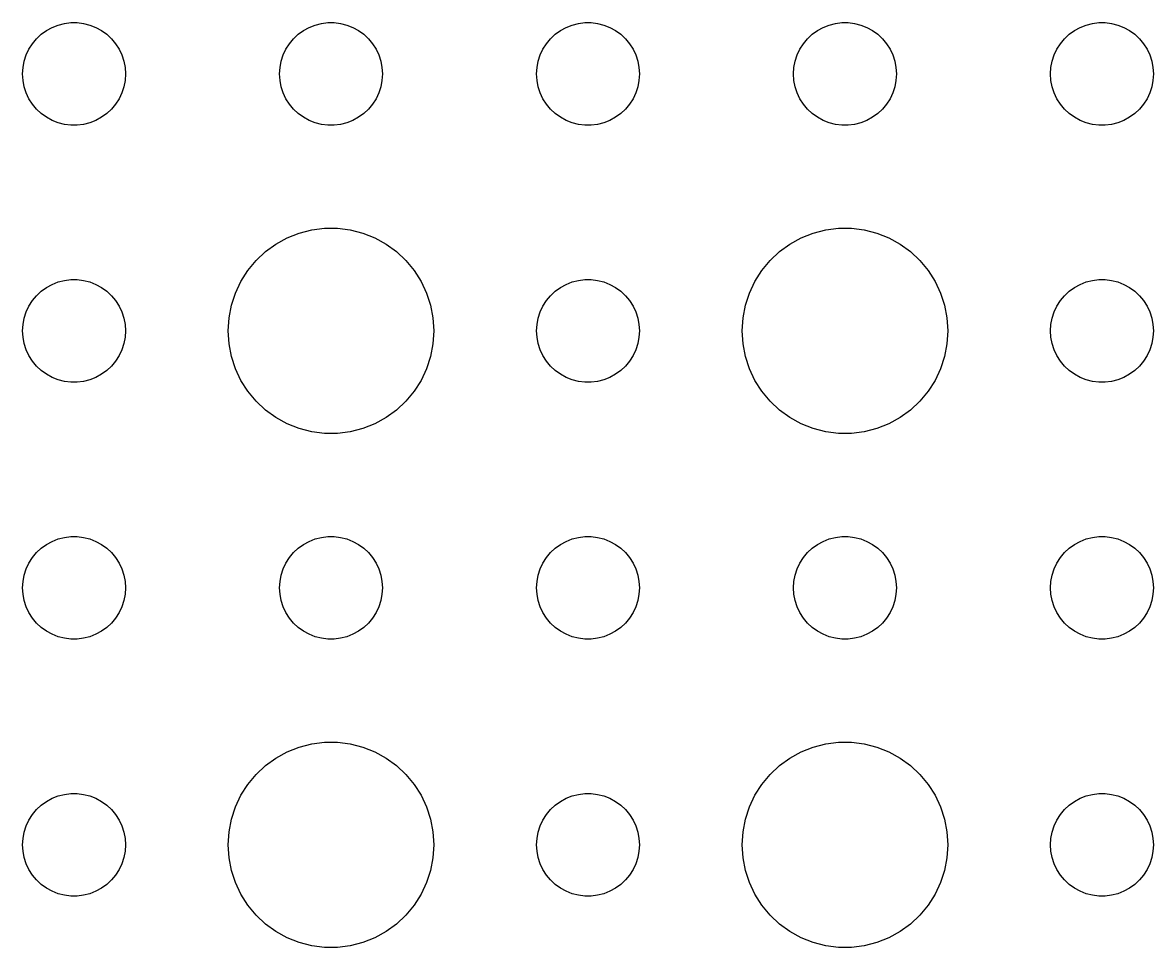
# Model space of a CAD drawing. Header units: metres. Extents: x -134 to 134, y 176 to 508.
# Drawn here: x -1.5 to 31.5, y 453.01 to 480 of the extents above; entities that cross this region are included whole.
import ezdxf

# ---------------------------------------------------------------- set-up
doc = ezdxf.new("R2010")
doc.units = ezdxf.units.M

msp = doc.modelspace()

# ---------------------------------------------------------------- linework, layer by layer
for p, q in [((-0.80373, 479.766), (-0.63866, 479.857)), ((-0.63866, 479.857), (-0.46352, 479.927)), ((-0.46352, 479.927), (-0.28107, 479.973)), ((-0.28107, 479.973), (-0.09418, 479.997)), ((-0.09418, 479.997), (0.09418, 479.997)), ((0.09418, 479.997), (0.28107, 479.973)), ((0.28107, 479.973), (0.46352, 479.927)), ((0.46352, 479.927), (0.63866, 479.857)), ((0.63866, 479.857), (0.80373, 479.766)), ((6.69626, 479.766), (6.86133, 479.857)), ((6.86133, 479.857), (7.03647, 479.927)), ((7.03647, 479.927), (7.21892, 479.973)), ((7.21892, 479.973), (7.40581, 479.997)), ((7.40581, 479.997), (7.59418, 479.997)), ((7.59418, 479.997), (7.78107, 479.973)), ((7.78107, 479.973), (7.96352, 479.927)), ((7.96352, 479.927), (8.13866, 479.857)), ((8.13866, 479.857), (8.30373, 479.766)), ((14.1963, 479.766), (14.3613, 479.857)), ((14.3613, 479.857), (14.5365, 479.927)), ((14.5365, 479.927), (14.7189, 479.973)), ((14.7189, 479.973), (14.9058, 479.997)), ((14.9058, 479.997), (15.0942, 479.997)), ((15.0942, 479.997), (15.2811, 479.973)), ((15.2811, 479.973), (15.4635, 479.927)), ((15.4635, 479.927), (15.6387, 479.857)), ((15.6387, 479.857), (15.8037, 479.766)), ((21.6963, 479.766), (21.8613, 479.857)), ((21.8613, 479.857), (22.0365, 479.927)), ((22.0365, 479.927), (22.2189, 479.973)), ((22.2189, 479.973), (22.4058, 479.997)), ((22.4058, 479.997), (22.5942, 479.997)), ((22.5942, 479.997), (22.7811, 479.973)), ((22.7811, 479.973), (22.9635, 479.927)), ((22.9635, 479.927), (23.1387, 479.857)), ((23.1387, 479.857), (23.3037, 479.766)), ((29.1963, 479.766), (29.3613, 479.857)), ((29.3613, 479.857), (29.5365, 479.927)), ((29.5365, 479.927), (29.7189, 479.973)), ((29.7189, 479.973), (29.9058, 479.997)), ((29.9058, 479.997), (30.0942, 479.997)), ((30.0942, 479.997), (30.2811, 479.973)), ((30.2811, 479.973), (30.4635, 479.927)), ((30.4635, 479.927), (30.6387, 479.857)), ((30.6387, 479.857), (30.8037, 479.766)), ((-1.21352, 479.382), (-1.09344, 479.527)), ((-1.09344, 479.527), (-0.95613, 479.656)), ((-0.95613, 479.656), (-0.80373, 479.766)), ((0.80373, 479.766), (0.95613, 479.656)), ((0.95613, 479.656), (1.09344, 479.527)), ((1.09344, 479.527), (1.21352, 479.382)), ((6.28647, 479.382), (6.40654, 479.527)), ((6.40654, 479.527), (6.54385, 479.656)), ((6.54385, 479.656), (6.69626, 479.766)), ((8.30373, 479.766), (8.45613, 479.656)), ((8.45613, 479.656), (8.59344, 479.527)), ((8.59344, 479.527), (8.71352, 479.382)), ((13.7865, 479.382), (13.9065, 479.527)), ((13.9065, 479.527), (14.0439, 479.656)), ((14.0439, 479.656), (14.1963, 479.766)), ((15.8037, 479.766), (15.9561, 479.656)), ((15.9561, 479.656), (16.0934, 479.527)), ((16.0934, 479.527), (16.2135, 479.382)), ((21.2865, 479.382), (21.4065, 479.527)), ((21.4065, 479.527), (21.5439, 479.656)), ((21.5439, 479.656), (21.6963, 479.766)), ((23.3037, 479.766), (23.4561, 479.656)), ((23.4561, 479.656), (23.5934, 479.527)), ((23.5934, 479.527), (23.7135, 479.382)), ((28.7865, 479.382), (28.9065, 479.527)), ((28.9065, 479.527), (29.0439, 479.656)), ((29.0439, 479.656), (29.1963, 479.766)), ((30.8037, 479.766), (30.9561, 479.656)), ((30.9561, 479.656), (31.0934, 479.527)), ((31.0934, 479.527), (31.2135, 479.382)), ((-1.39465, 479.052), (-1.31445, 479.223)), ((-1.31445, 479.223), (-1.21352, 479.382)), ((1.21352, 479.382), (1.31445, 479.223)), ((1.31445, 479.223), (1.39465, 479.052)), ((6.10533, 479.052), (6.18553, 479.223)), ((6.18553, 479.223), (6.28647, 479.382)), ((8.71352, 479.382), (8.81445, 479.223)), ((8.81445, 479.223), (8.89465, 479.052)), ((13.6053, 479.052), (13.6855, 479.223)), ((13.6855, 479.223), (13.7865, 479.382)), ((16.2135, 479.382), (16.3145, 479.223)), ((16.3145, 479.223), (16.3947, 479.052)), ((21.1053, 479.052), (21.1855, 479.223)), ((21.1855, 479.223), (21.2865, 479.382)), ((23.7135, 479.382), (23.8145, 479.223)), ((23.8145, 479.223), (23.8947, 479.052)), ((28.6053, 479.052), (28.6855, 479.223)), ((28.6855, 479.223), (28.7865, 479.382)), ((31.2135, 479.382), (31.3145, 479.223)), ((31.3145, 479.223), (31.3947, 479.052)), ((-1.48816, 478.688), (-1.45287, 478.873)), ((-1.45287, 478.873), (-1.39465, 479.052)), ((1.39465, 479.052), (1.45287, 478.873)), ((1.45287, 478.873), (1.48816, 478.688)), ((6.01183, 478.688), (6.04712, 478.873)), ((6.04712, 478.873), (6.10533, 479.052)), ((8.89465, 479.052), (8.95287, 478.873)), ((8.95287, 478.873), (8.98816, 478.688)), ((13.5118, 478.688), (13.5471, 478.873)), ((13.5471, 478.873), (13.6053, 479.052)), ((16.3947, 479.052), (16.4529, 478.873)), ((16.4529, 478.873), (16.4882, 478.688)), ((21.0118, 478.688), (21.0471, 478.873)), ((21.0471, 478.873), (21.1053, 479.052)), ((23.8947, 479.052), (23.9529, 478.873)), ((23.9529, 478.873), (23.9882, 478.688)), ((28.5118, 478.688), (28.5471, 478.873)), ((28.5471, 478.873), (28.6053, 479.052)), ((31.3947, 479.052), (31.4529, 478.873)), ((31.4529, 478.873), (31.4882, 478.688)), ((-1.5, 478.5), (-1.48816, 478.688)), ((-1.48816, 478.312), (-1.5, 478.5)), ((1.48816, 478.688), (1.5, 478.5)), ((1.5, 478.5), (1.48816, 478.312)), ((6, 478.5), (6.01183, 478.688)), ((6.01183, 478.312), (6, 478.5)), ((8.98816, 478.688), (9, 478.5)), ((9, 478.5), (8.98816, 478.312)), ((13.5, 478.5), (13.5118, 478.688)), ((13.5118, 478.312), (13.5, 478.5)), ((16.4882, 478.688), (16.5, 478.5)), ((16.5, 478.5), (16.4882, 478.312)), ((21, 478.5), (21.0118, 478.688)), ((21.0118, 478.312), (21, 478.5)), ((23.9882, 478.688), (24, 478.5)), ((24, 478.5), (23.9882, 478.312)), ((28.5, 478.5), (28.5118, 478.688)), ((28.5118, 478.312), (28.5, 478.5)), ((31.4882, 478.688), (31.5, 478.5)), ((31.5, 478.5), (31.4882, 478.312)), ((-1.45287, 478.127), (-1.48816, 478.312)), ((1.48816, 478.312), (1.45287, 478.127)), ((6.04712, 478.127), (6.01183, 478.312)), ((8.98816, 478.312), (8.95287, 478.127)), ((13.5471, 478.127), (13.5118, 478.312)), ((16.4882, 478.312), (16.4529, 478.127)), ((21.0471, 478.127), (21.0118, 478.312)), ((23.9882, 478.312), (23.9529, 478.127)), ((28.5471, 478.127), (28.5118, 478.312)), ((31.4882, 478.312), (31.4529, 478.127)), ((-1.39465, 477.948), (-1.45287, 478.127)), ((-1.31445, 477.777), (-1.39465, 477.948)), ((1.39465, 477.948), (1.31445, 477.777)), ((1.45287, 478.127), (1.39465, 477.948)), ((6.10533, 477.948), (6.04712, 478.127)), ((6.18553, 477.777), (6.10533, 477.948)), ((8.89465, 477.948), (8.81445, 477.777)), ((8.95287, 478.127), (8.89465, 477.948)), ((13.6053, 477.948), (13.5471, 478.127)), ((13.6855, 477.777), (13.6053, 477.948)), ((16.3947, 477.948), (16.3145, 477.777)), ((16.4529, 478.127), (16.3947, 477.948)), ((21.1053, 477.948), (21.0471, 478.127)), ((21.1855, 477.777), (21.1053, 477.948)), ((23.8947, 477.948), (23.8145, 477.777)), ((23.9529, 478.127), (23.8947, 477.948)), ((28.6053, 477.948), (28.5471, 478.127)), ((28.6855, 477.777), (28.6053, 477.948)), ((31.3947, 477.948), (31.3145, 477.777)), ((31.4529, 478.127), (31.3947, 477.948)), ((-1.21352, 477.618), (-1.31445, 477.777)), ((-1.09344, 477.473), (-1.21352, 477.618)), ((1.21352, 477.618), (1.09344, 477.473)), ((1.31445, 477.777), (1.21352, 477.618)), ((6.28647, 477.618), (6.18553, 477.777)), ((6.40654, 477.473), (6.28647, 477.618)), ((8.71352, 477.618), (8.59344, 477.473)), ((8.81445, 477.777), (8.71352, 477.618)), ((13.7865, 477.618), (13.6855, 477.777)), ((13.9065, 477.473), (13.7865, 477.618)), ((16.2135, 477.618), (16.0934, 477.473)), ((16.3145, 477.777), (16.2135, 477.618)), ((21.2865, 477.618), (21.1855, 477.777)), ((21.4065, 477.473), (21.2865, 477.618)), ((23.7135, 477.618), (23.5934, 477.473)), ((23.8145, 477.777), (23.7135, 477.618)), ((28.7865, 477.618), (28.6855, 477.777)), ((28.9065, 477.473), (28.7865, 477.618)), ((31.2135, 477.618), (31.0934, 477.473)), ((31.3145, 477.777), (31.2135, 477.618)), ((-0.95613, 477.344), (-1.09344, 477.473)), ((-0.80373, 477.234), (-0.95613, 477.344)), ((-0.63866, 477.143), (-0.80373, 477.234)), ((0.80373, 477.234), (0.63866, 477.143)), ((0.95613, 477.344), (0.80373, 477.234)), ((1.09344, 477.473), (0.95613, 477.344)), ((6.54385, 477.344), (6.40654, 477.473)), ((6.69626, 477.234), (6.54385, 477.344)), ((6.86133, 477.143), (6.69626, 477.234)), ((8.30373, 477.234), (8.13866, 477.143)), ((8.45613, 477.344), (8.30373, 477.234)), ((8.59344, 477.473), (8.45613, 477.344)), ((14.0439, 477.344), (13.9065, 477.473)), ((14.1963, 477.234), (14.0439, 477.344)), ((14.3613, 477.143), (14.1963, 477.234)), ((15.8037, 477.234), (15.6387, 477.143)), ((15.9561, 477.344), (15.8037, 477.234)), ((16.0934, 477.473), (15.9561, 477.344)), ((21.5439, 477.344), (21.4065, 477.473)), ((21.6963, 477.234), (21.5439, 477.344)), ((21.8613, 477.143), (21.6963, 477.234)), ((23.3037, 477.234), (23.1387, 477.143)), ((23.4561, 477.344), (23.3037, 477.234)), ((23.5934, 477.473), (23.4561, 477.344)), ((29.0439, 477.344), (28.9065, 477.473)), ((29.1963, 477.234), (29.0439, 477.344)), ((29.3613, 477.143), (29.1963, 477.234)), ((30.8037, 477.234), (30.6387, 477.143)), ((30.9561, 477.344), (30.8037, 477.234)), ((31.0934, 477.473), (30.9561, 477.344)), ((-0.46352, 477.073), (-0.63866, 477.143)), ((-0.28107, 477.027), (-0.46352, 477.073)), ((-0.09418, 477.003), (-0.28107, 477.027)), ((0.09418, 477.003), (-0.09418, 477.003)), ((0.28107, 477.027), (0.09418, 477.003)), ((0.46352, 477.073), (0.28107, 477.027)), ((0.63866, 477.143), (0.46352, 477.073)), ((7.03647, 477.073), (6.86133, 477.143)), ((7.21892, 477.027), (7.03647, 477.073)), ((7.40581, 477.003), (7.21892, 477.027)), ((7.59418, 477.003), (7.40581, 477.003)), ((7.78107, 477.027), (7.59418, 477.003)), ((7.96352, 477.073), (7.78107, 477.027)), ((8.13866, 477.143), (7.96352, 477.073)), ((14.5365, 477.073), (14.3613, 477.143)), ((14.7189, 477.027), (14.5365, 477.073)), ((14.9058, 477.003), (14.7189, 477.027)), ((15.0942, 477.003), (14.9058, 477.003)), ((15.2811, 477.027), (15.0942, 477.003)), ((15.4635, 477.073), (15.2811, 477.027)), ((15.6387, 477.143), (15.4635, 477.073)), ((22.0365, 477.073), (21.8613, 477.143)), ((22.2189, 477.027), (22.0365, 477.073)), ((22.4058, 477.003), (22.2189, 477.027)), ((22.5942, 477.003), (22.4058, 477.003)), ((22.7811, 477.027), (22.5942, 477.003)), ((22.9635, 477.073), (22.7811, 477.027)), ((23.1387, 477.143), (22.9635, 477.073)), ((29.5365, 477.073), (29.3613, 477.143)), ((29.7189, 477.027), (29.5365, 477.073)), ((29.9058, 477.003), (29.7189, 477.027)), ((30.0942, 477.003), (29.9058, 477.003)), ((30.2811, 477.027), (30.0942, 477.003)), ((30.4635, 477.073), (30.2811, 477.027)), ((30.6387, 477.143), (30.4635, 477.073)), ((6.57294, 473.853), (6.93785, 473.947)), ((6.93785, 473.947), (7.31161, 473.994)), ((7.31161, 473.994), (7.68837, 473.994)), ((7.68837, 473.994), (8.06213, 473.947)), ((8.06213, 473.947), (8.42705, 473.853)), ((21.5729, 473.853), (21.9379, 473.947)), ((21.9379, 473.947), (22.3116, 473.994)), ((22.3116, 473.994), (22.6884, 473.994)), ((22.6884, 473.994), (23.0621, 473.947)), ((23.0621, 473.947), (23.427, 473.853)), ((5.89252, 473.533), (6.22266, 473.714)), ((6.22266, 473.714), (6.57294, 473.853)), ((8.42705, 473.853), (8.77733, 473.714)), ((8.77733, 473.714), (9.10747, 473.533)), ((20.8925, 473.533), (21.2227, 473.714)), ((21.2227, 473.714), (21.5729, 473.853)), ((23.427, 473.853), (23.7773, 473.714)), ((23.7773, 473.714), (24.1075, 473.533)), ((5.31308, 473.054), (5.58772, 473.312)), ((5.58772, 473.312), (5.89252, 473.533)), ((9.10747, 473.533), (9.41226, 473.312)), ((9.41226, 473.312), (9.6869, 473.054)), ((20.3131, 473.054), (20.5877, 473.312)), ((20.5877, 473.312), (20.8925, 473.533)), ((24.1075, 473.533), (24.4123, 473.312)), ((24.4123, 473.312), (24.6869, 473.054)), ((5.07294, 472.763), (5.31308, 473.054)), ((9.6869, 473.054), (9.92705, 472.763)), ((20.0729, 472.763), (20.3131, 473.054)), ((24.6869, 473.054), (24.927, 472.763)), ((4.87108, 472.445), (5.07294, 472.763)), ((9.92705, 472.763), (10.1289, 472.445)), ((19.8711, 472.445), (20.0729, 472.763)), ((24.927, 472.763), (25.1289, 472.445)), ((-0.95613, 472.156), (-0.80373, 472.266)), ((-0.80373, 472.266), (-0.63866, 472.357)), ((-0.63866, 472.357), (-0.46352, 472.427)), ((-0.46352, 472.427), (-0.28107, 472.473)), ((-0.28107, 472.473), (-0.09418, 472.497)), ((-0.09418, 472.497), (0.09418, 472.497)), ((0.09418, 472.497), (0.28107, 472.473)), ((0.28107, 472.473), (0.46352, 472.427)), ((0.46352, 472.427), (0.63866, 472.357)), ((0.63866, 472.357), (0.80373, 472.266)), ((0.80373, 472.266), (0.95613, 472.156)), ((4.71066, 472.104), (4.87108, 472.445)), ((10.1289, 472.445), (10.2893, 472.104)), ((14.0439, 472.156), (14.1963, 472.266)), ((14.1963, 472.266), (14.3613, 472.357)), ((14.3613, 472.357), (14.5365, 472.427)), ((14.5365, 472.427), (14.7189, 472.473)), ((14.7189, 472.473), (14.9058, 472.497)), ((14.9058, 472.497), (15.0942, 472.497)), ((15.0942, 472.497), (15.2811, 472.473)), ((15.2811, 472.473), (15.4635, 472.427)), ((15.4635, 472.427), (15.6387, 472.357)), ((15.6387, 472.357), (15.8037, 472.266)), ((15.8037, 472.266), (15.9561, 472.156)), ((19.7107, 472.104), (19.8711, 472.445)), ((25.1289, 472.445), (25.2893, 472.104)), ((29.0439, 472.156), (29.1963, 472.266)), ((29.1963, 472.266), (29.3613, 472.357)), ((29.3613, 472.357), (29.5365, 472.427)), ((29.5365, 472.427), (29.7189, 472.473)), ((29.7189, 472.473), (29.9058, 472.497)), ((29.9058, 472.497), (30.0942, 472.497)), ((30.0942, 472.497), (30.2811, 472.473)), ((30.2811, 472.473), (30.4635, 472.427)), ((30.4635, 472.427), (30.6387, 472.357)), ((30.6387, 472.357), (30.8037, 472.266)), ((30.8037, 472.266), (30.9561, 472.156)), ((-1.21352, 471.882), (-1.09344, 472.027)), ((-1.09344, 472.027), (-0.95613, 472.156)), ((0.95613, 472.156), (1.09344, 472.027)), ((1.09344, 472.027), (1.21352, 471.882)), ((4.59424, 471.746), (4.71066, 472.104)), ((10.2893, 472.104), (10.4057, 471.746)), ((13.7865, 471.882), (13.9065, 472.027)), ((13.9065, 472.027), (14.0439, 472.156)), ((15.9561, 472.156), (16.0934, 472.027)), ((16.0934, 472.027), (16.2135, 471.882)), ((19.5942, 471.746), (19.7107, 472.104)), ((25.2893, 472.104), (25.4057, 471.746)), ((28.7865, 471.882), (28.9065, 472.027)), ((28.9065, 472.027), (29.0439, 472.156)), ((30.9561, 472.156), (31.0934, 472.027)), ((31.0934, 472.027), (31.2135, 471.882)), ((-1.39465, 471.552), (-1.31445, 471.723)), ((-1.31445, 471.723), (-1.21352, 471.882)), ((1.21352, 471.882), (1.31445, 471.723)), ((1.31445, 471.723), (1.39465, 471.552)), ((4.52365, 471.376), (4.59424, 471.746)), ((10.4057, 471.746), (10.4763, 471.376)), ((13.6053, 471.552), (13.6855, 471.723)), ((13.6855, 471.723), (13.7865, 471.882)), ((16.2135, 471.882), (16.3145, 471.723)), ((16.3145, 471.723), (16.3947, 471.552)), ((19.5237, 471.376), (19.5942, 471.746)), ((25.4057, 471.746), (25.4763, 471.376)), ((28.6053, 471.552), (28.6855, 471.723)), ((28.6855, 471.723), (28.7865, 471.882)), ((31.2135, 471.882), (31.3145, 471.723)), ((31.3145, 471.723), (31.3947, 471.552)), ((-1.48816, 471.188), (-1.45287, 471.373)), ((-1.45287, 471.373), (-1.39465, 471.552)), ((1.39465, 471.552), (1.45287, 471.373)), ((1.45287, 471.373), (1.48816, 471.188)), ((4.5, 471), (4.52365, 471.376)), ((10.4763, 471.376), (10.5, 471)), ((13.5118, 471.188), (13.5471, 471.373)), ((13.5471, 471.373), (13.6053, 471.552)), ((16.3947, 471.552), (16.4529, 471.373)), ((16.4529, 471.373), (16.4882, 471.188)), ((19.5, 471), (19.5237, 471.376)), ((25.4763, 471.376), (25.5, 471)), ((28.5118, 471.188), (28.5471, 471.373)), ((28.5471, 471.373), (28.6053, 471.552)), ((31.3947, 471.552), (31.4529, 471.373)), ((31.4529, 471.373), (31.4882, 471.188)), ((-1.5, 471), (-1.48816, 471.188)), ((-1.48816, 470.812), (-1.5, 471)), ((1.48816, 471.188), (1.5, 471)), ((1.5, 471), (1.48816, 470.812)), ((4.52365, 470.624), (4.5, 471)), ((10.5, 471), (10.4763, 470.624)), ((13.5, 471), (13.5118, 471.188)), ((13.5118, 470.812), (13.5, 471)), ((16.4882, 471.188), (16.5, 471)), ((16.5, 471), (16.4882, 470.812)), ((19.5237, 470.624), (19.5, 471)), ((25.5, 471), (25.4763, 470.624)), ((28.5, 471), (28.5118, 471.188)), ((28.5118, 470.812), (28.5, 471)), ((31.4882, 471.188), (31.5, 471)), ((31.5, 471), (31.4882, 470.812)), ((-1.45287, 470.627), (-1.48816, 470.812)), ((-1.39465, 470.448), (-1.45287, 470.627)), ((1.45287, 470.627), (1.39465, 470.448)), ((1.48816, 470.812), (1.45287, 470.627)), ((4.59424, 470.254), (4.52365, 470.624)), ((10.4763, 470.624), (10.4057, 470.254)), ((13.5471, 470.627), (13.5118, 470.812)), ((13.6053, 470.448), (13.5471, 470.627)), ((16.4529, 470.627), (16.3947, 470.448)), ((16.4882, 470.812), (16.4529, 470.627)), ((19.5942, 470.254), (19.5237, 470.624)), ((25.4763, 470.624), (25.4057, 470.254)), ((28.5471, 470.627), (28.5118, 470.812)), ((28.6053, 470.448), (28.5471, 470.627)), ((31.4529, 470.627), (31.3947, 470.448)), ((31.4882, 470.812), (31.4529, 470.627)), ((-1.31445, 470.277), (-1.39465, 470.448)), ((-1.21352, 470.118), (-1.31445, 470.277)), ((1.31445, 470.277), (1.21352, 470.118)), ((1.39465, 470.448), (1.31445, 470.277)), ((4.71066, 469.896), (4.59424, 470.254)), ((10.4057, 470.254), (10.2893, 469.896)), ((13.6855, 470.277), (13.6053, 470.448)), ((13.7865, 470.118), (13.6855, 470.277)), ((16.3145, 470.277), (16.2135, 470.118)), ((16.3947, 470.448), (16.3145, 470.277)), ((19.7107, 469.896), (19.5942, 470.254)), ((25.4057, 470.254), (25.2893, 469.896)), ((28.6855, 470.277), (28.6053, 470.448)), ((28.7865, 470.118), (28.6855, 470.277)), ((31.3145, 470.277), (31.2135, 470.118)), ((31.3947, 470.448), (31.3145, 470.277)), ((-1.09344, 469.973), (-1.21352, 470.118)), ((-0.95613, 469.844), (-1.09344, 469.973)), ((1.09344, 469.973), (0.95613, 469.844)), ((1.21352, 470.118), (1.09344, 469.973)), ((13.9065, 469.973), (13.7865, 470.118)), ((14.0439, 469.844), (13.9065, 469.973)), ((16.0934, 469.973), (15.9561, 469.844)), ((16.2135, 470.118), (16.0934, 469.973)), ((28.9065, 469.973), (28.7865, 470.118)), ((29.0439, 469.844), (28.9065, 469.973)), ((31.0934, 469.973), (30.9561, 469.844)), ((31.2135, 470.118), (31.0934, 469.973)), ((-0.80373, 469.734), (-0.95613, 469.844)), ((-0.63866, 469.643), (-0.80373, 469.734)), ((-0.46352, 469.573), (-0.63866, 469.643)), ((0.63866, 469.643), (0.46352, 469.573)), ((0.80373, 469.734), (0.63866, 469.643)), ((0.95613, 469.844), (0.80373, 469.734)), ((4.87108, 469.555), (4.71066, 469.896)), ((10.2893, 469.896), (10.1289, 469.555)), ((14.1963, 469.734), (14.0439, 469.844)), ((14.3613, 469.643), (14.1963, 469.734)), ((14.5365, 469.573), (14.3613, 469.643)), ((15.6387, 469.643), (15.4635, 469.573)), ((15.8037, 469.734), (15.6387, 469.643)), ((15.9561, 469.844), (15.8037, 469.734)), ((19.8711, 469.555), (19.7107, 469.896)), ((25.2893, 469.896), (25.1289, 469.555)), ((29.1963, 469.734), (29.0439, 469.844)), ((29.3613, 469.643), (29.1963, 469.734)), ((29.5365, 469.573), (29.3613, 469.643)), ((30.6387, 469.643), (30.4635, 469.573)), ((30.8037, 469.734), (30.6387, 469.643)), ((30.9561, 469.844), (30.8037, 469.734)), ((-0.28107, 469.527), (-0.46352, 469.573)), ((-0.09418, 469.503), (-0.28107, 469.527)), ((0.09418, 469.503), (-0.09418, 469.503)), ((0.28107, 469.527), (0.09418, 469.503)), ((0.46352, 469.573), (0.28107, 469.527)), ((5.07294, 469.237), (4.87108, 469.555)), ((10.1289, 469.555), (9.92705, 469.237)), ((14.7189, 469.527), (14.5365, 469.573)), ((14.9058, 469.503), (14.7189, 469.527)), ((15.0942, 469.503), (14.9058, 469.503)), ((15.2811, 469.527), (15.0942, 469.503)), ((15.4635, 469.573), (15.2811, 469.527)), ((20.0729, 469.237), (19.8711, 469.555)), ((25.1289, 469.555), (24.927, 469.237)), ((29.7189, 469.527), (29.5365, 469.573)), ((29.9058, 469.503), (29.7189, 469.527)), ((30.0942, 469.503), (29.9058, 469.503)), ((30.2811, 469.527), (30.0942, 469.503)), ((30.4635, 469.573), (30.2811, 469.527)), ((5.31308, 468.946), (5.07294, 469.237)), ((5.58772, 468.688), (5.31308, 468.946)), ((9.6869, 468.946), (9.41226, 468.688)), ((9.92705, 469.237), (9.6869, 468.946)), ((20.3131, 468.946), (20.0729, 469.237)), ((20.5877, 468.688), (20.3131, 468.946)), ((24.6869, 468.946), (24.4123, 468.688)), ((24.927, 469.237), (24.6869, 468.946)), ((5.89252, 468.467), (5.58772, 468.688)), ((9.41226, 468.688), (9.10747, 468.467)), ((20.8925, 468.467), (20.5877, 468.688)), ((24.4123, 468.688), (24.1075, 468.467)), ((6.22266, 468.286), (5.89252, 468.467)), ((6.57294, 468.147), (6.22266, 468.286)), ((8.77733, 468.286), (8.42705, 468.147)), ((9.10747, 468.467), (8.77733, 468.286)), ((21.2227, 468.286), (20.8925, 468.467)), ((21.5729, 468.147), (21.2227, 468.286)), ((23.7773, 468.286), (23.427, 468.147)), ((24.1075, 468.467), (23.7773, 468.286)), ((6.93785, 468.053), (6.57294, 468.147)), ((7.31161, 468.006), (6.93785, 468.053)), ((7.68837, 468.006), (7.31161, 468.006)), ((8.06213, 468.053), (7.68837, 468.006)), ((8.42705, 468.147), (8.06213, 468.053)), ((21.9379, 468.053), (21.5729, 468.147)), ((22.3116, 468.006), (21.9379, 468.053)), ((22.6884, 468.006), (22.3116, 468.006)), ((23.0621, 468.053), (22.6884, 468.006)), ((23.427, 468.147), (23.0621, 468.053)), ((-0.46352, 464.927), (-0.28107, 464.973)), ((-0.28107, 464.973), (-0.09418, 464.997)), ((-0.09418, 464.997), (0.09418, 464.997)), ((0.09418, 464.997), (0.28107, 464.973)), ((0.28107, 464.973), (0.46352, 464.927)), ((7.03647, 464.927), (7.21892, 464.973)), ((7.21892, 464.973), (7.40581, 464.997)), ((7.40581, 464.997), (7.59418, 464.997)), ((7.59418, 464.997), (7.78107, 464.973)), ((7.78107, 464.973), (7.96352, 464.927)), ((14.5365, 464.927), (14.7189, 464.973)), ((14.7189, 464.973), (14.9058, 464.997)), ((14.9058, 464.997), (15.0942, 464.997)), ((15.0942, 464.997), (15.2811, 464.973)), ((15.2811, 464.973), (15.4635, 464.927)), ((22.0365, 464.927), (22.2189, 464.973)), ((22.2189, 464.973), (22.4058, 464.997)), ((22.4058, 464.997), (22.5942, 464.997)), ((22.5942, 464.997), (22.7811, 464.973)), ((22.7811, 464.973), (22.9635, 464.927)), ((29.5365, 464.927), (29.7189, 464.973)), ((29.7189, 464.973), (29.9058, 464.997)), ((29.9058, 464.997), (30.0942, 464.997)), ((30.0942, 464.997), (30.2811, 464.973)), ((30.2811, 464.973), (30.4635, 464.927)), ((-1.09344, 464.527), (-0.95613, 464.656)), ((-0.95613, 464.656), (-0.80373, 464.766)), ((-0.80373, 464.766), (-0.63866, 464.857)), ((-0.63866, 464.857), (-0.46352, 464.927)), ((0.46352, 464.927), (0.63866, 464.857)), ((0.63866, 464.857), (0.80373, 464.766)), ((0.80373, 464.766), (0.95613, 464.656)), ((0.95613, 464.656), (1.09344, 464.527)), ((6.40654, 464.527), (6.54385, 464.656)), ((6.54385, 464.656), (6.69626, 464.766)), ((6.69626, 464.766), (6.86133, 464.857)), ((6.86133, 464.857), (7.03647, 464.927)), ((7.96352, 464.927), (8.13866, 464.857)), ((8.13866, 464.857), (8.30373, 464.766)), ((8.30373, 464.766), (8.45613, 464.656)), ((8.45613, 464.656), (8.59344, 464.527)), ((13.9065, 464.527), (14.0439, 464.656)), ((14.0439, 464.656), (14.1963, 464.766)), ((14.1963, 464.766), (14.3613, 464.857)), ((14.3613, 464.857), (14.5365, 464.927)), ((15.4635, 464.927), (15.6387, 464.857)), ((15.6387, 464.857), (15.8037, 464.766)), ((15.8037, 464.766), (15.9561, 464.656)), ((15.9561, 464.656), (16.0934, 464.527)), ((21.4065, 464.527), (21.5439, 464.656)), ((21.5439, 464.656), (21.6963, 464.766)), ((21.6963, 464.766), (21.8613, 464.857)), ((21.8613, 464.857), (22.0365, 464.927)), ((22.9635, 464.927), (23.1387, 464.857)), ((23.1387, 464.857), (23.3037, 464.766)), ((23.3037, 464.766), (23.4561, 464.656)), ((23.4561, 464.656), (23.5934, 464.527)), ((28.9065, 464.527), (29.0439, 464.656)), ((29.0439, 464.656), (29.1963, 464.766)), ((29.1963, 464.766), (29.3613, 464.857)), ((29.3613, 464.857), (29.5365, 464.927)), ((30.4635, 464.927), (30.6387, 464.857)), ((30.6387, 464.857), (30.8037, 464.766)), ((30.8037, 464.766), (30.9561, 464.656)), ((30.9561, 464.656), (31.0934, 464.527)), ((-1.31445, 464.223), (-1.21352, 464.382)), ((-1.21352, 464.382), (-1.09344, 464.527)), ((1.09344, 464.527), (1.21352, 464.382)), ((1.21352, 464.382), (1.31445, 464.223)), ((6.18553, 464.223), (6.28647, 464.382)), ((6.28647, 464.382), (6.40654, 464.527)), ((8.59344, 464.527), (8.71352, 464.382)), ((8.71352, 464.382), (8.81445, 464.223)), ((13.6855, 464.223), (13.7865, 464.382)), ((13.7865, 464.382), (13.9065, 464.527)), ((16.0934, 464.527), (16.2135, 464.382)), ((16.2135, 464.382), (16.3145, 464.223)), ((21.1855, 464.223), (21.2865, 464.382)), ((21.2865, 464.382), (21.4065, 464.527)), ((23.5934, 464.527), (23.7135, 464.382)), ((23.7135, 464.382), (23.8145, 464.223)), ((28.6855, 464.223), (28.7865, 464.382)), ((28.7865, 464.382), (28.9065, 464.527)), ((31.0934, 464.527), (31.2135, 464.382)), ((31.2135, 464.382), (31.3145, 464.223)), ((-1.45287, 463.873), (-1.39465, 464.052)), ((-1.39465, 464.052), (-1.31445, 464.223)), ((1.31445, 464.223), (1.39465, 464.052)), ((1.39465, 464.052), (1.45287, 463.873)), ((6.04712, 463.873), (6.10533, 464.052)), ((6.10533, 464.052), (6.18553, 464.223)), ((8.81445, 464.223), (8.89465, 464.052)), ((8.89465, 464.052), (8.95287, 463.873)), ((13.5471, 463.873), (13.6053, 464.052)), ((13.6053, 464.052), (13.6855, 464.223)), ((16.3145, 464.223), (16.3947, 464.052)), ((16.3947, 464.052), (16.4529, 463.873)), ((21.0471, 463.873), (21.1053, 464.052)), ((21.1053, 464.052), (21.1855, 464.223)), ((23.8145, 464.223), (23.8947, 464.052)), ((23.8947, 464.052), (23.9529, 463.873)), ((28.5471, 463.873), (28.6053, 464.052)), ((28.6053, 464.052), (28.6855, 464.223)), ((31.3145, 464.223), (31.3947, 464.052)), ((31.3947, 464.052), (31.4529, 463.873)), ((-1.5, 463.5), (-1.48816, 463.688)), ((-1.48816, 463.688), (-1.45287, 463.873)), ((1.45287, 463.873), (1.48816, 463.688)), ((1.48816, 463.688), (1.5, 463.5)), ((6, 463.5), (6.01183, 463.688)), ((6.01183, 463.688), (6.04712, 463.873)), ((8.95287, 463.873), (8.98816, 463.688)), ((8.98816, 463.688), (9, 463.5)), ((13.5, 463.5), (13.5118, 463.688)), ((13.5118, 463.688), (13.5471, 463.873)), ((16.4529, 463.873), (16.4882, 463.688)), ((16.4882, 463.688), (16.5, 463.5)), ((21, 463.5), (21.0118, 463.688)), ((21.0118, 463.688), (21.0471, 463.873)), ((23.9529, 463.873), (23.9882, 463.688)), ((23.9882, 463.688), (24, 463.5)), ((28.5, 463.5), (28.5118, 463.688)), ((28.5118, 463.688), (28.5471, 463.873)), ((31.4529, 463.873), (31.4882, 463.688)), ((31.4882, 463.688), (31.5, 463.5)), ((-1.48816, 463.312), (-1.5, 463.5)), ((1.5, 463.5), (1.48816, 463.312)), ((6.01183, 463.312), (6, 463.5)), ((9, 463.5), (8.98816, 463.312)), ((13.5118, 463.312), (13.5, 463.5)), ((16.5, 463.5), (16.4882, 463.312)), ((21.0118, 463.312), (21, 463.5)), ((24, 463.5), (23.9882, 463.312)), ((28.5118, 463.312), (28.5, 463.5)), ((31.5, 463.5), (31.4882, 463.312)), ((-1.45287, 463.127), (-1.48816, 463.312)), ((-1.39465, 462.948), (-1.45287, 463.127)), ((1.45287, 463.127), (1.39465, 462.948)), ((1.48816, 463.312), (1.45287, 463.127)), ((6.04712, 463.127), (6.01183, 463.312)), ((6.10533, 462.948), (6.04712, 463.127)), ((8.95287, 463.127), (8.89465, 462.948)), ((8.98816, 463.312), (8.95287, 463.127)), ((13.5471, 463.127), (13.5118, 463.312)), ((13.6053, 462.948), (13.5471, 463.127)), ((16.4529, 463.127), (16.3947, 462.948)), ((16.4882, 463.312), (16.4529, 463.127)), ((21.0471, 463.127), (21.0118, 463.312)), ((21.1053, 462.948), (21.0471, 463.127)), ((23.9529, 463.127), (23.8947, 462.948)), ((23.9882, 463.312), (23.9529, 463.127)), ((28.5471, 463.127), (28.5118, 463.312)), ((28.6053, 462.948), (28.5471, 463.127)), ((31.4529, 463.127), (31.3947, 462.948)), ((31.4882, 463.312), (31.4529, 463.127)), ((-1.31445, 462.777), (-1.39465, 462.948)), ((-1.21352, 462.618), (-1.31445, 462.777)), ((1.31445, 462.777), (1.21352, 462.618)), ((1.39465, 462.948), (1.31445, 462.777)), ((6.18553, 462.777), (6.10533, 462.948)), ((6.28647, 462.618), (6.18553, 462.777)), ((8.81445, 462.777), (8.71352, 462.618)), ((8.89465, 462.948), (8.81445, 462.777)), ((13.6855, 462.777), (13.6053, 462.948)), ((13.7865, 462.618), (13.6855, 462.777)), ((16.3145, 462.777), (16.2135, 462.618)), ((16.3947, 462.948), (16.3145, 462.777)), ((21.1855, 462.777), (21.1053, 462.948)), ((21.2865, 462.618), (21.1855, 462.777)), ((23.8145, 462.777), (23.7135, 462.618)), ((23.8947, 462.948), (23.8145, 462.777)), ((28.6855, 462.777), (28.6053, 462.948)), ((28.7865, 462.618), (28.6855, 462.777)), ((31.3145, 462.777), (31.2135, 462.618)), ((31.3947, 462.948), (31.3145, 462.777)), ((-1.09344, 462.473), (-1.21352, 462.618)), ((-0.95613, 462.344), (-1.09344, 462.473)), ((-0.80373, 462.234), (-0.95613, 462.344)), ((0.95613, 462.344), (0.80373, 462.234)), ((1.09344, 462.473), (0.95613, 462.344)), ((1.21352, 462.618), (1.09344, 462.473)), ((6.40654, 462.473), (6.28647, 462.618)), ((6.54385, 462.344), (6.40654, 462.473)), ((6.69626, 462.234), (6.54385, 462.344)), ((8.45613, 462.344), (8.30373, 462.234)), ((8.59344, 462.473), (8.45613, 462.344)), ((8.71352, 462.618), (8.59344, 462.473)), ((13.9065, 462.473), (13.7865, 462.618)), ((14.0439, 462.344), (13.9065, 462.473)), ((14.1963, 462.234), (14.0439, 462.344)), ((15.9561, 462.344), (15.8037, 462.234)), ((16.0934, 462.473), (15.9561, 462.344)), ((16.2135, 462.618), (16.0934, 462.473)), ((21.4065, 462.473), (21.2865, 462.618)), ((21.5439, 462.344), (21.4065, 462.473)), ((21.6963, 462.234), (21.5439, 462.344)), ((23.4561, 462.344), (23.3037, 462.234)), ((23.5934, 462.473), (23.4561, 462.344)), ((23.7135, 462.618), (23.5934, 462.473)), ((28.9065, 462.473), (28.7865, 462.618)), ((29.0439, 462.344), (28.9065, 462.473)), ((29.1963, 462.234), (29.0439, 462.344)), ((30.9561, 462.344), (30.8037, 462.234)), ((31.0934, 462.473), (30.9561, 462.344)), ((31.2135, 462.618), (31.0934, 462.473)), ((-0.63866, 462.143), (-0.80373, 462.234)), ((-0.46352, 462.073), (-0.63866, 462.143)), ((-0.28107, 462.027), (-0.46352, 462.073)), ((-0.09418, 462.003), (-0.28107, 462.027)), ((0.09418, 462.003), (-0.09418, 462.003)), ((0.28107, 462.027), (0.09418, 462.003)), ((0.46352, 462.073), (0.28107, 462.027)), ((0.63866, 462.143), (0.46352, 462.073)), ((0.80373, 462.234), (0.63866, 462.143)), ((6.86133, 462.143), (6.69626, 462.234)), ((7.03647, 462.073), (6.86133, 462.143)), ((7.21892, 462.027), (7.03647, 462.073)), ((7.40581, 462.003), (7.21892, 462.027)), ((7.59418, 462.003), (7.40581, 462.003)), ((7.78107, 462.027), (7.59418, 462.003)), ((7.96352, 462.073), (7.78107, 462.027)), ((8.13866, 462.143), (7.96352, 462.073)), ((8.30373, 462.234), (8.13866, 462.143)), ((14.3613, 462.143), (14.1963, 462.234)), ((14.5365, 462.073), (14.3613, 462.143)), ((14.7189, 462.027), (14.5365, 462.073)), ((14.9058, 462.003), (14.7189, 462.027)), ((15.0942, 462.003), (14.9058, 462.003)), ((15.2811, 462.027), (15.0942, 462.003)), ((15.4635, 462.073), (15.2811, 462.027)), ((15.6387, 462.143), (15.4635, 462.073)), ((15.8037, 462.234), (15.6387, 462.143)), ((21.8613, 462.143), (21.6963, 462.234)), ((22.0365, 462.073), (21.8613, 462.143)), ((22.2189, 462.027), (22.0365, 462.073)), ((22.4058, 462.003), (22.2189, 462.027)), ((22.5942, 462.003), (22.4058, 462.003)), ((22.7811, 462.027), (22.5942, 462.003)), ((22.9635, 462.073), (22.7811, 462.027)), ((23.1387, 462.143), (22.9635, 462.073)), ((23.3037, 462.234), (23.1387, 462.143)), ((29.3613, 462.143), (29.1963, 462.234)), ((29.5365, 462.073), (29.3613, 462.143)), ((29.7189, 462.027), (29.5365, 462.073)), ((29.9058, 462.003), (29.7189, 462.027)), ((30.0942, 462.003), (29.9058, 462.003)), ((30.2811, 462.027), (30.0942, 462.003)), ((30.4635, 462.073), (30.2811, 462.027)), ((30.6387, 462.143), (30.4635, 462.073)), ((30.8037, 462.234), (30.6387, 462.143)), ((5.89252, 458.533), (6.22266, 458.714)), ((6.22266, 458.714), (6.57294, 458.853)), ((6.57294, 458.853), (6.93785, 458.947)), ((6.93785, 458.947), (7.31161, 458.994)), ((7.31161, 458.994), (7.68837, 458.994)), ((7.68837, 458.994), (8.06213, 458.947)), ((8.06213, 458.947), (8.42705, 458.853)), ((8.42705, 458.853), (8.77733, 458.714)), ((8.77733, 458.714), (9.10747, 458.533)), ((20.8925, 458.533), (21.2227, 458.714)), ((21.2227, 458.714), (21.5729, 458.853)), ((21.5729, 458.853), (21.9379, 458.947)), ((21.9379, 458.947), (22.3116, 458.994)), ((22.3116, 458.994), (22.6884, 458.994)), ((22.6884, 458.994), (23.0621, 458.947)), ((23.0621, 458.947), (23.427, 458.853)), ((23.427, 458.853), (23.7773, 458.714)), ((23.7773, 458.714), (24.1075, 458.533)), ((5.58772, 458.312), (5.89252, 458.533)), ((9.10747, 458.533), (9.41226, 458.312)), ((20.5877, 458.312), (20.8925, 458.533)), ((24.1075, 458.533), (24.4123, 458.312)), ((5.07294, 457.763), (5.31308, 458.054)), ((5.31308, 458.054), (5.58772, 458.312)), ((9.41226, 458.312), (9.6869, 458.054)), ((9.6869, 458.054), (9.92705, 457.763)), ((20.0729, 457.763), (20.3131, 458.054)), ((20.3131, 458.054), (20.5877, 458.312)), ((24.4123, 458.312), (24.6869, 458.054)), ((24.6869, 458.054), (24.927, 457.763)), ((4.87108, 457.445), (5.07294, 457.763)), ((9.92705, 457.763), (10.1289, 457.445)), ((19.8711, 457.445), (20.0729, 457.763)), ((24.927, 457.763), (25.1289, 457.445)), ((-0.63866, 457.357), (-0.46352, 457.427)), ((-0.46352, 457.427), (-0.28107, 457.473)), ((-0.28107, 457.473), (-0.09418, 457.497)), ((-0.09418, 457.497), (0.09418, 457.497)), ((0.09418, 457.497), (0.28107, 457.473)), ((0.28107, 457.473), (0.46352, 457.427)), ((0.46352, 457.427), (0.63866, 457.357)), ((4.71066, 457.104), (4.87108, 457.445)), ((10.1289, 457.445), (10.2893, 457.104)), ((14.3613, 457.357), (14.5365, 457.427)), ((14.5365, 457.427), (14.7189, 457.473)), ((14.7189, 457.473), (14.9058, 457.497)), ((14.9058, 457.497), (15.0942, 457.497)), ((15.0942, 457.497), (15.2811, 457.473)), ((15.2811, 457.473), (15.4635, 457.427)), ((15.4635, 457.427), (15.6387, 457.357)), ((19.7107, 457.104), (19.8711, 457.445)), ((25.1289, 457.445), (25.2893, 457.104)), ((29.3613, 457.357), (29.5365, 457.427)), ((29.5365, 457.427), (29.7189, 457.473)), ((29.7189, 457.473), (29.9058, 457.497)), ((29.9058, 457.497), (30.0942, 457.497)), ((30.0942, 457.497), (30.2811, 457.473)), ((30.2811, 457.473), (30.4635, 457.427)), ((30.4635, 457.427), (30.6387, 457.357)), ((-1.09344, 457.027), (-0.95613, 457.156)), ((-0.95613, 457.156), (-0.80373, 457.266)), ((-0.80373, 457.266), (-0.63866, 457.357)), ((0.63866, 457.357), (0.80373, 457.266)), ((0.80373, 457.266), (0.95613, 457.156)), ((0.95613, 457.156), (1.09344, 457.027)), ((4.59424, 456.746), (4.71066, 457.104)), ((10.2893, 457.104), (10.4057, 456.746)), ((13.9065, 457.027), (14.0439, 457.156)), ((14.0439, 457.156), (14.1963, 457.266)), ((14.1963, 457.266), (14.3613, 457.357)), ((15.6387, 457.357), (15.8037, 457.266)), ((15.8037, 457.266), (15.9561, 457.156)), ((15.9561, 457.156), (16.0934, 457.027)), ((19.5942, 456.746), (19.7107, 457.104)), ((25.2893, 457.104), (25.4057, 456.746)), ((28.9065, 457.027), (29.0439, 457.156)), ((29.0439, 457.156), (29.1963, 457.266)), ((29.1963, 457.266), (29.3613, 457.357)), ((30.6387, 457.357), (30.8037, 457.266)), ((30.8037, 457.266), (30.9561, 457.156)), ((30.9561, 457.156), (31.0934, 457.027)), ((-1.39465, 456.552), (-1.31445, 456.723)), ((-1.31445, 456.723), (-1.21352, 456.882)), ((-1.21352, 456.882), (-1.09344, 457.027)), ((1.09344, 457.027), (1.21352, 456.882)), ((1.21352, 456.882), (1.31445, 456.723)), ((1.31445, 456.723), (1.39465, 456.552)), ((4.52365, 456.376), (4.59424, 456.746)), ((10.4057, 456.746), (10.4763, 456.376)), ((13.6053, 456.552), (13.6855, 456.723)), ((13.6855, 456.723), (13.7865, 456.882)), ((13.7865, 456.882), (13.9065, 457.027)), ((16.0934, 457.027), (16.2135, 456.882)), ((16.2135, 456.882), (16.3145, 456.723)), ((16.3145, 456.723), (16.3947, 456.552)), ((19.5237, 456.376), (19.5942, 456.746)), ((25.4057, 456.746), (25.4763, 456.376)), ((28.6053, 456.552), (28.6855, 456.723)), ((28.6855, 456.723), (28.7865, 456.882)), ((28.7865, 456.882), (28.9065, 457.027)), ((31.0934, 457.027), (31.2135, 456.882)), ((31.2135, 456.882), (31.3145, 456.723)), ((31.3145, 456.723), (31.3947, 456.552)), ((-1.45287, 456.373), (-1.39465, 456.552)), ((1.39465, 456.552), (1.45287, 456.373)), ((13.5471, 456.373), (13.6053, 456.552)), ((16.3947, 456.552), (16.4529, 456.373)), ((28.5471, 456.373), (28.6053, 456.552)), ((31.3947, 456.552), (31.4529, 456.373)), ((-1.5, 456), (-1.48816, 456.188)), ((-1.48816, 456.188), (-1.45287, 456.373)), ((1.45287, 456.373), (1.48816, 456.188)), ((1.48816, 456.188), (1.5, 456)), ((4.5, 456), (4.52365, 456.376)), ((10.4763, 456.376), (10.5, 456)), ((13.5, 456), (13.5118, 456.188)), ((13.5118, 456.188), (13.5471, 456.373)), ((16.4529, 456.373), (16.4882, 456.188)), ((16.4882, 456.188), (16.5, 456)), ((19.5, 456), (19.5237, 456.376)), ((25.4763, 456.376), (25.5, 456)), ((28.5, 456), (28.5118, 456.188)), ((28.5118, 456.188), (28.5471, 456.373)), ((31.4529, 456.373), (31.4882, 456.188)), ((31.4882, 456.188), (31.5, 456)), ((-1.48816, 455.812), (-1.5, 456)), ((-1.45287, 455.627), (-1.48816, 455.812)), ((1.48816, 455.812), (1.45287, 455.627)), ((1.5, 456), (1.48816, 455.812)), ((4.52365, 455.624), (4.5, 456)), ((10.5, 456), (10.4763, 455.624)), ((13.5118, 455.812), (13.5, 456)), ((13.5471, 455.627), (13.5118, 455.812)), ((16.4882, 455.812), (16.4529, 455.627)), ((16.5, 456), (16.4882, 455.812)), ((19.5237, 455.624), (19.5, 456)), ((25.5, 456), (25.4763, 455.624)), ((28.5118, 455.812), (28.5, 456)), ((28.5471, 455.627), (28.5118, 455.812)), ((31.4882, 455.812), (31.4529, 455.627)), ((31.5, 456), (31.4882, 455.812)), ((-1.39465, 455.448), (-1.45287, 455.627)), ((-1.31445, 455.277), (-1.39465, 455.448)), ((1.39465, 455.448), (1.31445, 455.277)), ((1.45287, 455.627), (1.39465, 455.448)), ((4.59424, 455.254), (4.52365, 455.624)), ((10.4763, 455.624), (10.4057, 455.254)), ((13.6053, 455.448), (13.5471, 455.627)), ((13.6855, 455.277), (13.6053, 455.448)), ((16.3947, 455.448), (16.3145, 455.277)), ((16.4529, 455.627), (16.3947, 455.448)), ((19.5942, 455.254), (19.5237, 455.624)), ((25.4763, 455.624), (25.4057, 455.254)), ((28.6053, 455.448), (28.5471, 455.627)), ((28.6855, 455.277), (28.6053, 455.448)), ((31.3947, 455.448), (31.3145, 455.277)), ((31.4529, 455.627), (31.3947, 455.448)), ((-1.21352, 455.118), (-1.31445, 455.277)), ((-1.09344, 454.973), (-1.21352, 455.118)), ((1.21352, 455.118), (1.09344, 454.973)), ((1.31445, 455.277), (1.21352, 455.118)), ((4.71066, 454.896), (4.59424, 455.254)), ((10.4057, 455.254), (10.2893, 454.896)), ((13.7865, 455.118), (13.6855, 455.277)), ((13.9065, 454.973), (13.7865, 455.118)), ((16.2135, 455.118), (16.0934, 454.973)), ((16.3145, 455.277), (16.2135, 455.118)), ((19.7107, 454.896), (19.5942, 455.254)), ((25.4057, 455.254), (25.2893, 454.896)), ((28.7865, 455.118), (28.6855, 455.277)), ((28.9065, 454.973), (28.7865, 455.118)), ((31.2135, 455.118), (31.0934, 454.973)), ((31.3145, 455.277), (31.2135, 455.118)), ((-0.95613, 454.844), (-1.09344, 454.973)), ((-0.80373, 454.734), (-0.95613, 454.844)), ((0.95613, 454.844), (0.80373, 454.734)), ((1.09344, 454.973), (0.95613, 454.844)), ((4.87108, 454.555), (4.71066, 454.896)), ((10.2893, 454.896), (10.1289, 454.555)), ((14.0439, 454.844), (13.9065, 454.973)), ((14.1963, 454.734), (14.0439, 454.844)), ((15.9561, 454.844), (15.8037, 454.734)), ((16.0934, 454.973), (15.9561, 454.844)), ((19.8711, 454.555), (19.7107, 454.896)), ((25.2893, 454.896), (25.1289, 454.555)), ((29.0439, 454.844), (28.9065, 454.973)), ((29.1963, 454.734), (29.0439, 454.844)), ((30.9561, 454.844), (30.8037, 454.734)), ((31.0934, 454.973), (30.9561, 454.844)), ((-0.63866, 454.643), (-0.80373, 454.734)), ((-0.46352, 454.573), (-0.63866, 454.643)), ((-0.28107, 454.527), (-0.46352, 454.573)), ((-0.09418, 454.503), (-0.28107, 454.527)), ((0.09418, 454.503), (-0.09418, 454.503)), ((0.28107, 454.527), (0.09418, 454.503)), ((0.46352, 454.573), (0.28107, 454.527)), ((0.63866, 454.643), (0.46352, 454.573)), ((0.80373, 454.734), (0.63866, 454.643)), ((5.07294, 454.237), (4.87108, 454.555)), ((10.1289, 454.555), (9.92705, 454.237)), ((14.3613, 454.643), (14.1963, 454.734)), ((14.5365, 454.573), (14.3613, 454.643)), ((14.7189, 454.527), (14.5365, 454.573)), ((14.9058, 454.503), (14.7189, 454.527)), ((15.0942, 454.503), (14.9058, 454.503)), ((15.2811, 454.527), (15.0942, 454.503)), ((15.4635, 454.573), (15.2811, 454.527)), ((15.6387, 454.643), (15.4635, 454.573)), ((15.8037, 454.734), (15.6387, 454.643)), ((20.0729, 454.237), (19.8711, 454.555)), ((25.1289, 454.555), (24.927, 454.237)), ((29.3613, 454.643), (29.1963, 454.734)), ((29.5365, 454.573), (29.3613, 454.643)), ((29.7189, 454.527), (29.5365, 454.573)), ((29.9058, 454.503), (29.7189, 454.527)), ((30.0942, 454.503), (29.9058, 454.503)), ((30.2811, 454.527), (30.0942, 454.503)), ((30.4635, 454.573), (30.2811, 454.527)), ((30.6387, 454.643), (30.4635, 454.573)), ((30.8037, 454.734), (30.6387, 454.643)), ((5.31308, 453.946), (5.07294, 454.237)), ((9.92705, 454.237), (9.6869, 453.946)), ((20.3131, 453.946), (20.0729, 454.237)), ((24.927, 454.237), (24.6869, 453.946)), ((5.58772, 453.688), (5.31308, 453.946)), ((9.6869, 453.946), (9.41226, 453.688)), ((20.5877, 453.688), (20.3131, 453.946)), ((24.6869, 453.946), (24.4123, 453.688)), ((5.89252, 453.467), (5.58772, 453.688)), ((6.22266, 453.286), (5.89252, 453.467)), ((9.10747, 453.467), (8.77733, 453.286)), ((9.41226, 453.688), (9.10747, 453.467)), ((20.8925, 453.467), (20.5877, 453.688)), ((21.2227, 453.286), (20.8925, 453.467)), ((24.1075, 453.467), (23.7773, 453.286)), ((24.4123, 453.688), (24.1075, 453.467)), ((6.57294, 453.147), (6.22266, 453.286)), ((6.93785, 453.053), (6.57294, 453.147)), ((8.42705, 453.147), (8.06213, 453.053)), ((8.77733, 453.286), (8.42705, 453.147)), ((21.5729, 453.147), (21.2227, 453.286)), ((21.9379, 453.053), (21.5729, 453.147)), ((23.427, 453.147), (23.0621, 453.053)), ((23.7773, 453.286), (23.427, 453.147)), ((7.31161, 453.006), (6.93785, 453.053)), ((7.68837, 453.006), (7.31161, 453.006)), ((8.06213, 453.053), (7.68837, 453.006)), ((22.3116, 453.006), (21.9379, 453.053)), ((22.6884, 453.006), (22.3116, 453.006)), ((23.0621, 453.053), (22.6884, 453.006))]:
    msp.add_line(p, q)

doc.saveas('drawing.dxf')
